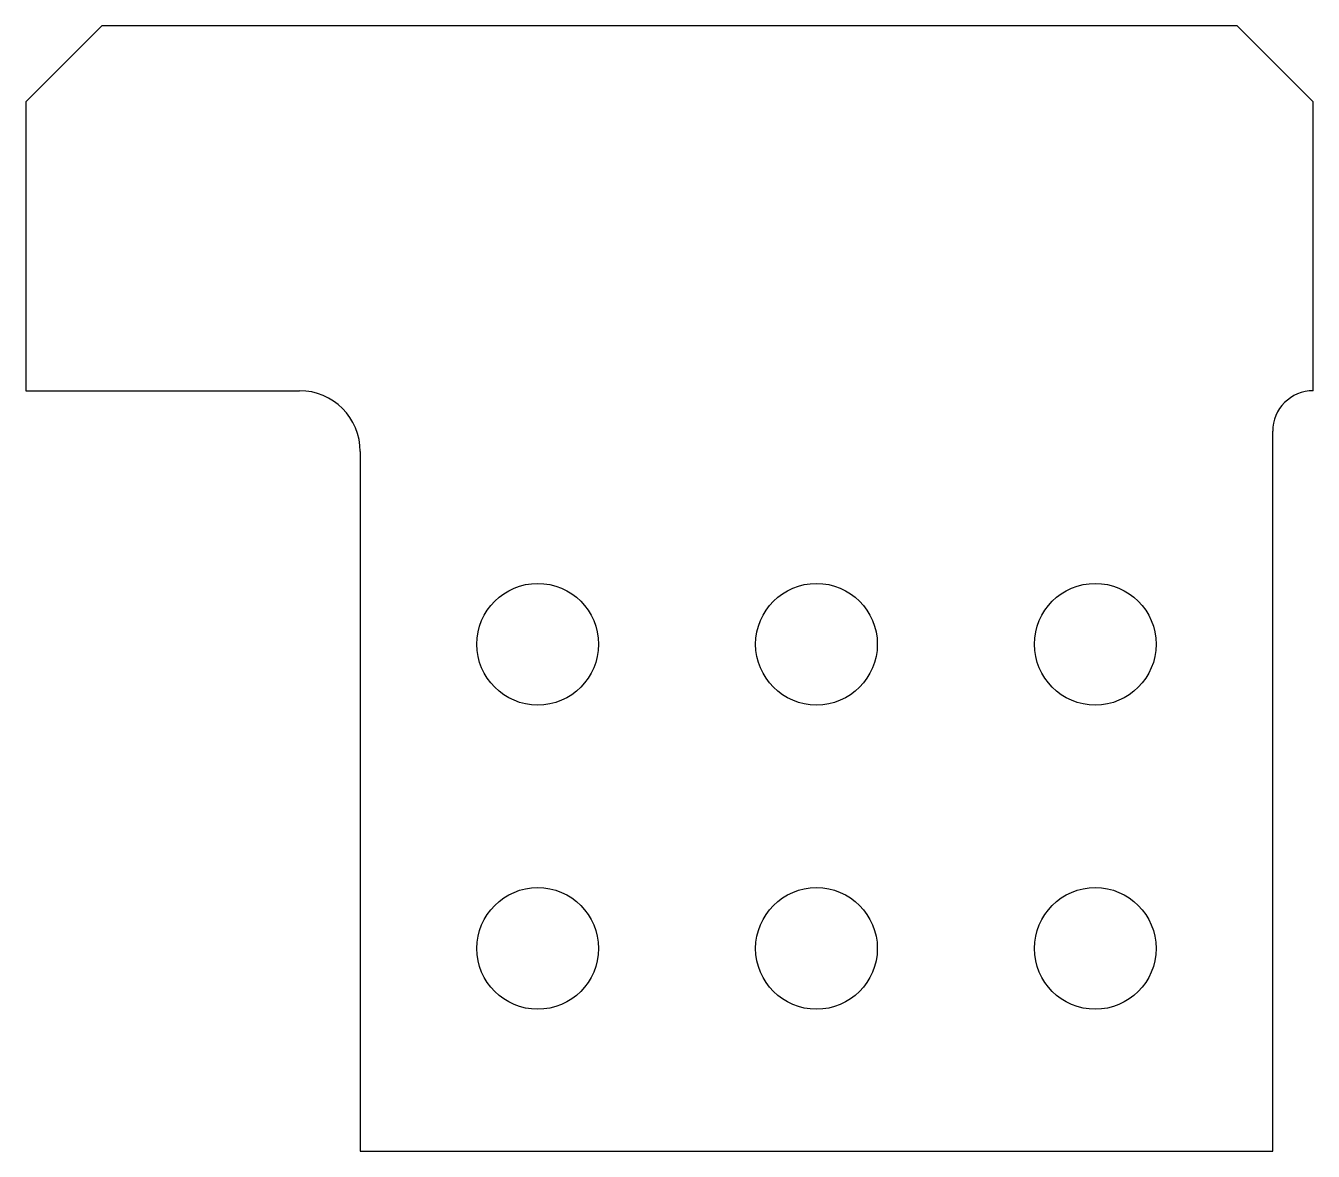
# Model space of a CAD drawing. Header units: millimetres. Extents: x 935 to 2083, y 692 to 1596.
# Drawn here: x 934.7 to 1188.7, y 692.2 to 914.2 of the extents above; entities outside this region: 1.
import ezdxf

# ---------------------------------------------------------------- set-up
doc = ezdxf.new("R2010")
doc.units = ezdxf.units.MM

msp = doc.modelspace()

# ---------------------------------------------------------------- linework, layer by layer
for p, q in [((949.72, 914.2), (934.72, 899.2)), ((1173.72, 914.2), (949.72, 914.2)), ((1173.72, 914.2), (1188.72, 899.2)), ((934.72, 899.2), (934.72, 842.2)), ((1188.72, 842.2), (1188.72, 899.2)), ((934.72, 842.2), (988.72, 842.2)), ((1188.72, 842.2), (1188.72, 842.2)), ((1180.72, 692.2), (1180.72, 834.2)), ((1000.72, 830.2), (1000.72, 692.2)), ((1000.72, 692.2), (1180.72, 692.2))]:
    msp.add_line(p, q)
for centre in [(2071.44, 1584.39), (1035.72, 792.2), (1090.72, 792.2), (1145.72, 792.2), (1035.72, 732.2), (1090.72, 732.2), (1145.72, 732.2)]:
    msp.add_circle(centre, 12)
for centre, radius, start, end in [((988.72, 830.2), 12, 0, 90), ((1188.72, 834.2), 8, 90, 180)]:
    msp.add_arc(centre, radius, start, end)

doc.saveas('drawing.dxf')
